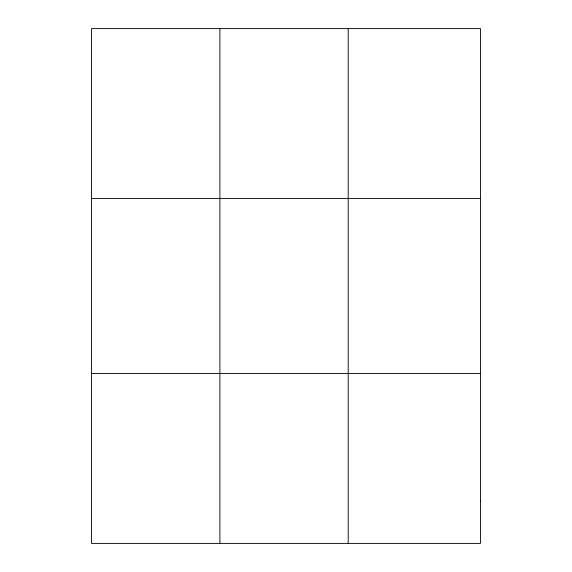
<?xml version="1.0" encoding="UTF-8"?>
<svg xmlns="http://www.w3.org/2000/svg" width="572" height="572" viewBox="0 0 572 572"><rect width="100%" height="100%" fill="white"/><g stroke="black" fill="none" stroke-linecap="round" stroke-linejoin="round"><path stroke-width="0.86" d="M219.891 543.4L219.891 28.6M348.219 543.4L348.219 28.6M91.563 198.484L480.437 198.484M91.563 373.516L480.437 373.516M480.437 500.929L480.437 543.4L91.563 543.4L91.563 28.6L480.437 28.6L480.437 500.929"/></g></svg>
